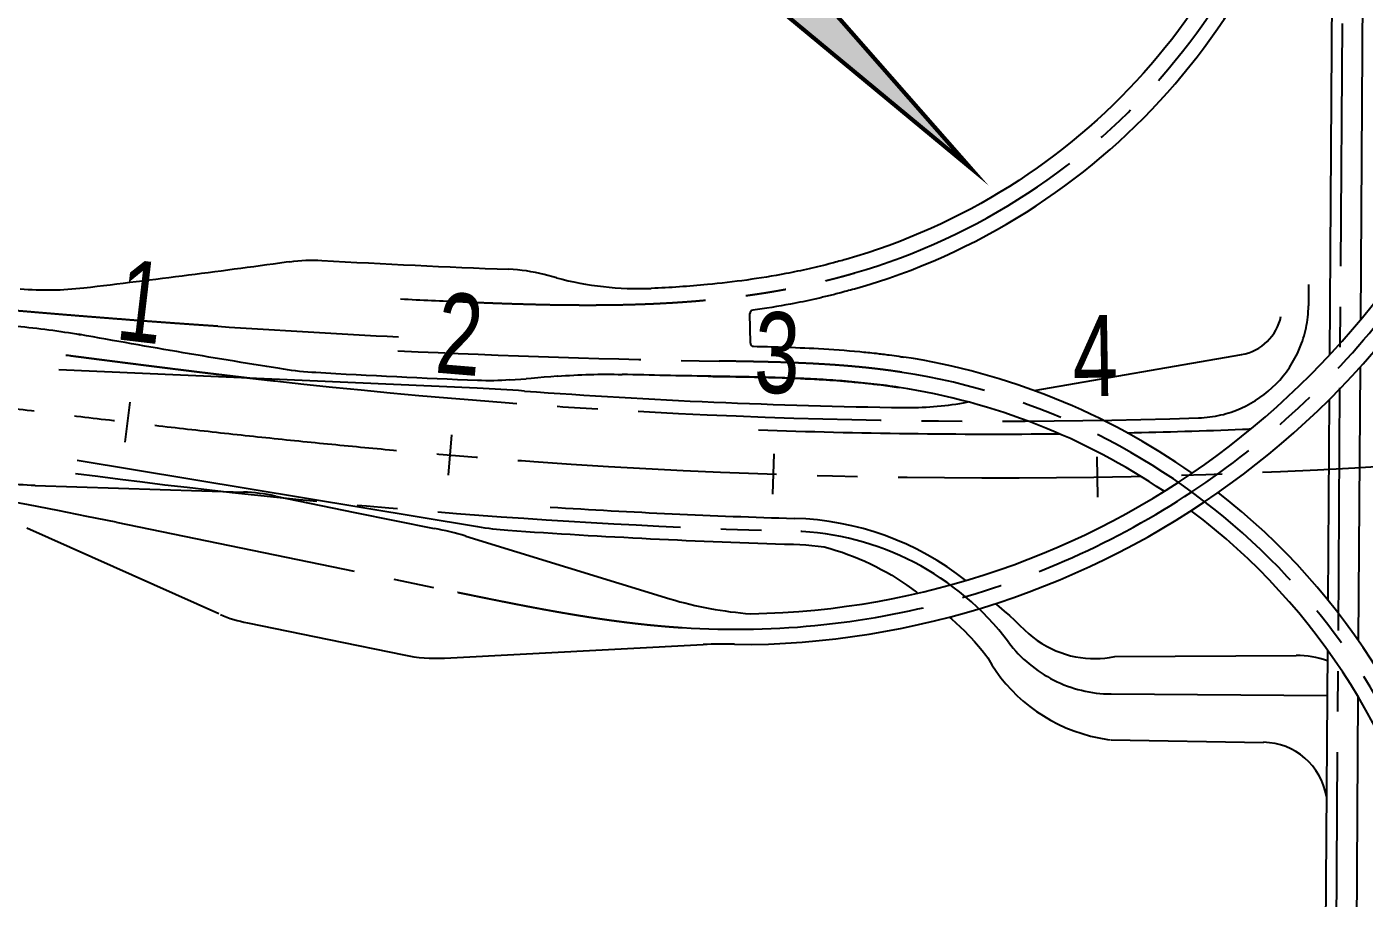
# Model space of a CAD drawing. Header units: millimetres. Extents: x 29316 to 52938, y 29851 to 35526.
# Drawn here: x 32862.5 to 33275.2, y 33197.4 to 33466.5 of the extents above; entities that cross this region are included whole.
import ezdxf
from ezdxf.enums import TextEntityAlignment as Align

# ---------------------------------------------------------------- set-up
doc = ezdxf.new("R2010")
doc.units = ezdxf.units.MM
doc.header["$MEASUREMENT"] = 0
doc.linetypes.add('CENTER2', pattern=[1.125, 0.75, -0.125, 0.125, -0.125])
doc.layers.get('0').update_dxf_attribs({"linetype": 'CONTINUOUS'})
for name, color, linetype in [('D-道路-车行道边线', 5, 'CONTINUOUS'), ('标注_桩号', 2, 'CONTINUOUS'), ('道路中线_A', 7, 'CONTINUOUS')]:
    doc.layers.add(name, color=color, linetype=linetype)
doc.styles.get("Standard").update_dxf_attribs({"font": 'rc9.shx', "width": 0.75, "height": 6, "bigfont": 'hztxt.shx'})

msp = doc.modelspace()

# ---------------------------------------------------------------- hatches: boundary and pattern name
at = {"true_color": 0xffffff}
h = msp.add_hatch(color=7, dxfattribs=at)
edge = h.paths.add_edge_path()
edge.add_line((33153.62, 33422.97), (33043.34, 33548.69))
edge.add_line((33043.34, 33548.69), (33092, 33562.81))
edge.add_arc((33089.86, 33570.19), 7.68, 286.1831, 376.1831)
edge.add_line((33097.23, 33572.33), (33084.42, 33616.46))
edge.add_arc((33077.05, 33614.32), 7.68, 16.1831, 106.1831)
edge.add_line((33074.91, 33621.69), (32928.82, 33579.3))
edge.add_arc((32930.96, 33571.92), 7.68, 106.1831, 196.1831)
edge.add_line((32923.58, 33569.78), (32936.39, 33525.65))
edge.add_arc((32943.76, 33527.79), 7.68, 196.1831, 286.1831)
edge.add_line((32945.9, 33520.42), (33012.67, 33539.79))
edge.add_line((33012.67, 33539.79), (33153.62, 33422.97))

# ---------------------------------------------------------------- linework, layer by layer
at = {"color": 1, "const_width": 1.28}
msp.add_lwpolyline([(33153.62, 33422.97), (33043.34, 33548.69), (33092, 33562.81, 0.414214), (33097.23, 33572.33), (33084.42, 33616.46, 0.414214), (33074.91, 33621.69), (32928.82, 33579.3, 0.414214), (32923.58, 33569.78), (32936.39, 33525.65, 0.414214), (32945.9, 33520.42), (33012.67, 33539.79)], format="xyb", close=True, dxfattribs=at)
at = {"color": 1, "linetype": 'CENTER2', "ltscale": 100, "flags": 128}
msp.add_lwpolyline([(32790.38, 33357.32), (32791.65, 33357.15), (32792.91, 33356.99), (32794.18, 33356.83), (32795.45, 33356.66), (32796.72, 33356.5), (32797.98, 33356.34), (32799.25, 33356.17), (32800.52, 33356.01), (32801.79, 33355.84), (32803.05, 33355.68), (32804.32, 33355.52), (32805.59, 33355.35), (32806.85, 33355.19), (32808.12, 33355.03), (32809.39, 33354.86), (32810.66, 33354.7), (32811.92, 33354.54), (32813.19, 33354.38), (32814.46, 33354.21), (32815.73, 33354.05), (32816.99, 33353.89), (32818.26, 33353.72), (32819.53, 33353.56), (32820.8, 33353.4), (32822.06, 33353.24), (32823.33, 33353.07), (32824.6, 33352.91), (32825.87, 33352.75), (32827.13, 33352.59), (32828.4, 33352.43), (32829.67, 33352.27), (32830.94, 33352.1), (32832.2, 33351.94), (32833.47, 33351.78), (32834.74, 33351.62), (32836.01, 33351.46), (32837.27, 33351.3), (32838.54, 33351.14), (32839.81, 33350.98), (32841.08, 33350.82), (32842.34, 33350.66), (32843.61, 33350.5), (32844.88, 33350.34), (32846.15, 33350.18), (32847.42, 33350.02), (32848.68, 33349.86), (32849.95, 33349.7), (32851.22, 33349.54), (32852.49, 33349.38), (32853.75, 33349.23), (32855.02, 33349.07), (32856.29, 33348.91), (32857.56, 33348.75), (32858.83, 33348.6), (32860.09, 33348.44), (32861.36, 33348.28), (32862.63, 33348.13), (32863.9, 33347.97), (32865.17, 33347.81), (32866.44, 33347.66), (32867.7, 33347.5), (32868.97, 33347.35), (32870.24, 33347.19), (32871.51, 33347.04), (32872.78, 33346.88), (32874.05, 33346.73), (32875.31, 33346.58), (32876.58, 33346.42), (32877.85, 33346.27), (32879.12, 33346.12), (32880.39, 33345.96), (32881.66, 33345.81), (32882.93, 33345.66), (32884.2, 33345.51), (32885.46, 33345.36), (32886.73, 33345.21), (32888, 33345.06), (32889.27, 33344.91), (32890.54, 33344.76), (32891.81, 33344.61), (32893.08, 33344.46), (32894.35, 33344.31), (32895.62, 33344.16), (32896.88, 33344.01), (32898.15, 33343.86), (32899.42, 33343.72), (32900.69, 33343.57), (32901.96, 33343.42), (32903.23, 33343.28), (32904.5, 33343.13), (32905.77, 33342.99), (32907.04, 33342.84), (32908.31, 33342.7), (32909.58, 33342.55), (32910.85, 33342.41), (32912.12, 33342.27), (32913.39, 33342.12), (32914.66, 33341.98), (32915.93, 33341.84), (32917.2, 33341.7), (32918.47, 33341.56), (32919.74, 33341.42), (32921.01, 33341.28), (32922.28, 33341.14), (32923.55, 33341), (32924.82, 33340.86), (32926.09, 33340.72), (32927.36, 33340.58), (32928.63, 33340.45), (32929.9, 33340.31), (32931.17, 33340.17), (32932.44, 33340.04), (32933.71, 33339.9), (32934.98, 33339.77), (32936.25, 33339.63), (32937.52, 33339.5), (32938.79, 33339.37), (32940.07, 33339.23), (32941.34, 33339.1), (32942.61, 33338.97), (32943.88, 33338.84), (32945.15, 33338.71), (32946.42, 33338.58), (32947.69, 33338.45), (32948.96, 33338.32), (32950.23, 33338.19), (32951.51, 33338.07), (32952.78, 33337.94), (32954.05, 33337.81), (32955.32, 33337.69), (32956.59, 33337.56), (32957.86, 33337.44), (32959.14, 33337.31), (32960.41, 33337.19), (32961.68, 33337.07), (32962.95, 33336.94), (32964.22, 33336.82), (32965.5, 33336.7), (32966.77, 33336.58), (32968.04, 33336.46), (32969.31, 33336.34), (32970.58, 33336.22), (32971.86, 33336.1), (32973.13, 33335.99), (32974.4, 33335.87), (32975.67, 33335.75), (32976.95, 33335.64), (32978.22, 33335.52), (32979.49, 33335.41), (32980.76, 33335.3), (32982.04, 33335.18), (32983.31, 33335.07), (32984.58, 33334.96), (32985.86, 33334.85), (32987.13, 33334.74), (32988.4, 33334.63), (32989.67, 33334.52), (32990.95, 33334.42), (32992.22, 33334.31), (32993.49, 33334.2), (32994.77, 33334.1), (32996.04, 33333.99), (32997.32, 33333.89), (32998.59, 33333.78), (32999.86, 33333.68), (33001.14, 33333.58), (33002.41, 33333.48), (33003.68, 33333.38), (33004.96, 33333.28), (33006.23, 33333.18), (33007.51, 33333.08), (33008.78, 33332.98), (33010.05, 33332.89), (33011.33, 33332.79), (33012.6, 33332.7), (33013.88, 33332.6), (33015.15, 33332.51), (33016.43, 33332.42), (33017.7, 33332.32), (33018.97, 33332.23), (33018.97, 33332.23)], dxfattribs=at)
at = {"color": 1, "linetype": 'CENTER2', "ltscale": 100}
msp.add_arc((33160.78, 35327.2), 2000, 265.93409, 276.50008, dxfattribs=at)
at = {"layer": 'D-道路-车行道边线', "extrusion": (0, 1e-07, -1)}
for p, q in [((33265.64, 33549.03), (33264.44, 33365.06)), ((33275.14, 33550.05, 0), (33274.01, 33375.98, 0)), ((33011.58, 33357.42, 0), (33016.61, 33357.79, 0)), ((33273.92, 33361.34, 0), (33273.37, 33277.03, 0)), ((33264.35, 33351.3, 0), (33263.95, 33289.54, 0)), ((32877.99, 33332.65, 0), (33001.54, 33312.14, 0)), ((32865.08, 33324.83, 0), (32929.33, 33322.73, 0)), ((32862.48, 33311.74, 0), (32921.71, 33285.32, 0)), ((33263.85, 33274.04, 0), (33263.12, 33162.36, 0)), ((33273.25, 33259.69, 0), (33272.62, 33162.3, 0))]:
    msp.add_line(p, q, dxfattribs=at)
at = {"layer": 'D-道路-车行道边线'}
for p, q in [((33025.92, 33388.95), (33022.12, 33389.96)), ((33085.78, 33368.8), (33085.64, 33377.93)), ((33173.34, 33354.14), (33237.39, 33365.26)), ((33001.5, 33354.85), (32872.38, 33360.53)), ((33151.52, 33350.36), (33153.02, 33350.62)), ((32939.23, 33321.56), (32963.72, 33316.54)), ((32963.72, 33316.54), (32988.21, 33311.52)), ((32997.93, 33309.2), (33060.95, 33289.82)), ((32930.58, 33282.4), (32955.67, 33277.26)), ((32955.67, 33277.26), (32978.89, 33272.5)), ((32991.34, 33271.51), (33071.24, 33275.7)), ((33080.92, 33275.84), (33086.07, 33275.72)), ((33198.27, 33272.04, 0), (33254.21, 33272.35, 0)), ((33197.15, 33246.28, 0), (33244.14, 33245.53, 0))]:
    msp.add_line(p, q, dxfattribs=at)
for points in [[(33254.12, 33549.81, -0.288848), (33115.28, 33394.63, -0.288848)], [(33085.9, 33285.22, 0.318789), (33318.89, 33457.34, 0.341948)], [(33086.07, 33275.72, 0.325283), (33329.75, 33460.2, 0.341948)], [(33222.06, 33328.63, 0.115844), (33133.11, 33364.49)], [(33213.46, 33323.03, 0.111038), (33131.67, 33355.1)], [(32939.23, 33321.56, 0.042457), (32929.34, 33322.81, 0.188217)], [(33307.09, 33197.4, 0.180966), (33230.12, 33322.65, 0.180966)], [(33297.77, 33195.57, 0.185004), (33221.8, 33317.06, 0.185004)], [(32997.93, 33309.2, 0.036926), (32988.21, 33311.52, 0.769434)]]:
    msp.add_lwpolyline(points, format="xyb", dxfattribs=at)
at = {"layer": 'D-道路-车行道边线', "extrusion": (0, 1e-07, -1), "elevation": 0}
for points in [[(-32943.63, 33393.92), (-32942.57, 33393.77), (-32940.56, 33393.49), (-32938.55, 33393.21), (-32936.54, 33392.94), (-32934.54, 33392.66), (-32932.53, 33392.39), (-32930.52, 33392.12), (-32928.51, 33391.85), (-32926.5, 33391.58), (-32924.49, 33391.31), (-32922.48, 33391.05), (-32920.47, 33390.78), (-32918.46, 33390.52), (-32916.44, 33390.26), (-32914.43, 33390), (-32912.42, 33389.74), (-32910.4, 33389.48), (-32908.39, 33389.22), (-32906.37, 33388.97), (-32904.36, 33388.72), (-32902.34, 33388.46), (-32900.33, 33388.21), (-32898.31, 33387.96), (-32896.29, 33387.71), (-32894.28, 33387.47), (-32892.26, 33387.22), (-32890.24, 33386.97), (-32888.22, 33386.73), (-32886.2, 33386.49), (-32884.18, 33386.25), (-32882.16, 33386.01), (-32880.14, 33385.77)], [(-32941.73, 33360.73), (-32940.57, 33360.92), (-32938.58, 33361.24), (-32936.58, 33361.56), (-32934.59, 33361.88), (-32932.6, 33362.2), (-32930.61, 33362.53), (-32928.62, 33362.85), (-32926.63, 33363.18), (-32924.64, 33363.51), (-32922.65, 33363.84), (-32920.66, 33364.17), (-32918.67, 33364.5), (-32916.69, 33364.83), (-32914.7, 33365.17), (-32912.71, 33365.5), (-32910.72, 33365.84), (-32908.74, 33366.18), (-32906.75, 33366.52), (-32904.77, 33366.86), (-32902.78, 33367.2), (-32900.8, 33367.55), (-32898.81, 33367.89), (-32896.83, 33368.24), (-32894.84, 33368.58), (-32892.86, 33368.93), (-32890.88, 33369.28), (-32888.89, 33369.63), (-32886.91, 33369.99), (-32884.93, 33370.34), (-32882.95, 33370.69), (-32880.96, 33371.05), (-32878.98, 33371.4), (-32878.44, 33371.5)], [(-33026.27, 33358.56), (-33026.19, 33358.56), (-33024.18, 33358.39), (-33022.17, 33358.23), (-33020.16, 33358.07), (-33018.15, 33357.91), (-33016.61, 33357.79)], [(-33099.08, 33306.69), (-33100.99, 33306.61), (-33102.89, 33306.49), (-33104.79, 33306.33), (-33106.68, 33306.12), (-33108.57, 33305.87), (-33108.57, 33305.87)], [(-33108.57, 33305.87), (-33110.42, 33305.35), (-33112.25, 33304.8), (-33114.06, 33304.21), (-33115.86, 33303.57), (-33117.63, 33302.9), (-33119.38, 33302.18), (-33121.11, 33301.43), (-33122.82, 33300.64), (-33124.5, 33299.81), (-33126.16, 33298.94), (-33127.79, 33298.04), (-33129.4, 33297.1), (-33130.98, 33296.12), (-33132.53, 33295.11), (-33134.06, 33294.07), (-33135.55, 33293), (-33137.02, 33291.89), (-33137.4, 33291.59)], [(-33161.28, 33288.35), (-33162.45, 33287.43), (-33164.1, 33286.07), (-33165.72, 33284.67), (-33167.31, 33283.23), (-33168.87, 33281.75), (-33170.4, 33280.22), (-33171.67, 33279.07), (-33172.98, 33278), (-33174.33, 33277), (-33175.72, 33276.09), (-33177.14, 33275.25), (-33178.59, 33274.49), (-33180.06, 33273.82), (-33181.56, 33273.23), (-33183.07, 33272.72), (-33184.59, 33272.29), (-33186.11, 33271.94), (-33187.64, 33271.68), (-33189.17, 33271.49), (-33190.69, 33271.39), (-33192.2, 33271.37), (-33193.7, 33271.42), (-33195.18, 33271.55), (-33196.63, 33271.75), (-33198.27, 33272.04)], [(-33147.17, 33284.21), (-33147.85, 33283.63), (-33149.21, 33282.43), (-33150.53, 33281.19), (-33151.83, 33279.93), (-33153.1, 33278.63), (-33153.72, 33277.97)], [(-33153.72, 33277.97), (-33154.95, 33276.63), (-33156.14, 33275.26), (-33157.3, 33273.87), (-33158.42, 33272.45), (-33159.06, 33271.61)], [(-33159.06, 33271.61), (-33160.29, 33269.51), (-33161.64, 33267.46), (-33163.1, 33265.48), (-33164.66, 33263.55), (-33166.34, 33261.7), (-33168.12, 33259.92), (-33170, 33258.22), (-33171.97, 33256.61), (-33174.04, 33255.09), (-33176.2, 33253.68), (-33178.44, 33252.36), (-33180.76, 33251.15), (-33183.15, 33250.05), (-33185.61, 33249.08), (-33188.14, 33248.22), (-33190.72, 33247.48), (-33193.35, 33246.88), (-33196.02, 33246.4), (-33196.88, 33246.28)]]:
    msp.add_lwpolyline(points, dxfattribs=at)
at = {"layer": 'D-道路-车行道边线', "extrusion": (0, 1e-07, -1)}
msp.add_lwpolyline([(-33131.68, 33355.1), (-33130.7, 33355.25), (-33129.74, 33355.39), (-33128.77, 33355.53), (-33127.8, 33355.66), (-33126.83, 33355.79), (-33125.86, 33355.91), (-33124.88, 33356.03), (-33123.91, 33356.15), (-33122.94, 33356.26), (-33121.96, 33356.37), (-33120.99, 33356.47), (-33120.01, 33356.57), (-33119.03, 33356.67), (-33118.05, 33356.76), (-33117.08, 33356.85), (-33116.1, 33356.94), (-33115.12, 33357.02), (-33114.14, 33357.1), (-33113.15, 33357.18), (-33112.17, 33357.25), (-33111.19, 33357.32), (-33110.21, 33357.38), (-33109.22, 33357.45), (-33108.24, 33357.51), (-33107.25, 33357.57), (-33106.27, 33357.62), (-33105.28, 33357.68), (-33104.29, 33357.73), (-33103.3, 33357.78), (-33102.32, 33357.82), (-33101.33, 33357.87), (-33100.34, 33357.91), (-33099.35, 33357.95), (-33098.36, 33357.99), (-33097.37, 33358.02), (-33096.38, 33358.06), (-33095.39, 33358.09), (-33094.4, 33358.12), (-33093.4, 33358.15), (-33092.41, 33358.18), (-33091.42, 33358.2), (-33090.42, 33358.23), (-33089.43, 33358.25), (-33088.43, 33358.27), (-33087.44, 33358.3), (-33086.44, 33358.32), (-33085.45, 33358.34), (-33084.45, 33358.36), (-33083.45, 33358.37), (-33082.46, 33358.39), (-33081.46, 33358.41), (-33080.46, 33358.43), (-33079.46, 33358.44), (-33078.46, 33358.46), (-33077.47, 33358.48), (-33076.53, 33358.49), (-33075.53, 33358.51), (-33074.53, 33358.52), (-33073.53, 33358.54), (-33072.71, 33358.55)], dxfattribs=at)
at = {"layer": 'D-道路-车行道边线'}
for centre, radius, start, end in [((33061.6, 33582.36), 204.75, 285.9565, 350.6788), ((33123.15, 36362.88), 2973.4, 266.73014, 267.84218), ((33009.31, 33341.62), 50, 75.1587, 87.8422), ((33051.53, 33485.61), 100, 255.1587, 272.0831), ((33086.64, 33377.94), 1, 98.0248, 180.8457), ((33234.82, 33380.04), 15, 279.8462, 348.3161), ((33086.78, 33368.81), 1, 180.8457, 268.831), ((32979.53, 32855.34), 500, 85.8062, 87.4818), ((33160.78, 35327.2), 1978.5, 265.80622, 269.19586), ((33134.42, 33448.88), 100, 269.1959, 279.8462), ((33160.78, 35327.2), 1986.5, 267.90763, 270.5867), ((33160.78, 35327.2), 1986.5, 271.18954, 272.21716), ((33236.47, 33372.16), 30, 272.2172, 277.5832), ((33160.87, 35457.3), 2143.5, 266.33952, 268.35429), ((33096.73, 33224.73, 0), 90, 51.8608, 88.3543), ((33160.87, 35457.3), 2151.5, 266.00434, 268.35429), ((33094.87, 33403.9), 119.01, 253.4431, 265.6763), ((32939.78, 33327.31), 45.84, 247.4772, 258.4151), ((33077.98, 33147.12), 128.76, 88.6926, 92.9982), ((32989.09, 33322.26), 50.79, 258.4151, 272.5446), ((33254.38, 33244.65, 0), 27.69, 70.0548, 90.3487), ((33243.82, 33225.54, 0), 20, 9.3847, 89.0911)]:
    msp.add_arc(centre, radius, start, end, dxfattribs=at)
at = {"layer": 'D-道路-车行道边线', "extrusion": (0, 1e-07, -1)}
for centre, radius, start, end in [((-32950.66, 33343.83, 0), 50.57, 82.0088, 93.3018), ((-32868.74, 33483.1, 0), 98, 263.3519, 274.842), ((-32841.98, 33167.43, 0), 207.3, 94.8378, 100.2963), ((-32957.32, 33459.78, 0), 100.27, 273.2336, 278.9437), ((-33121.83, 36335.91, 0), 2981.1, 272.31107, 273.27239), ((-33005.07, 33442.79, 0), 85.62, 265.6375, 272.3221), ((-33041.29, 33177.39, 0), 181.79, 85.2616, 91.5621), ((-33123.15, 36362.88, 0), 3004.75, 270.96187, 271.46677), ((-32869.45, 33458.88, 0), 134.12, 271.8684, 280.3964)]:
    msp.add_arc(centre, radius, start, end, dxfattribs=at)
at = {"layer": 'D-道路-车行道边线', "extrusion": (0, -1e-07, 1)}
msp.add_arc((33017.92, 33410.79, 0), 100, 260.5729, 266.0043, dxfattribs=at)
at = {"layer": 'D-道路-车行道边线'}
for points, knots in [([(33115.32, 33394.65), (33113.85, 33394.24), (33112.38, 33393.84), (33109.76, 33393.14), (33108.59, 33392.84), (33106.24, 33392.26), (33105.06, 33391.99), (33101.52, 33391.19), (33099.14, 33390.7), (33092.75, 33389.49), (33088.73, 33388.83), (33080.65, 33387.71), (33076.59, 33387.24), (33066.76, 33386.3), (33060.97, 33385.92), (33055.17, 33385.67)], [0, 0, 0, 0, 4.594793, 4.594793, 8.316033, 8.316033, 12.037273, 12.037273, 19.479752, 19.479752, 31.927647, 31.927647, 44.375542, 44.375542, 62.021915, 62.021915, 62.021915, 62.021915]), ([(33117.85, 33385.49), (33116.29, 33385.06), (33114.73, 33384.63), (33111.91, 33383.88), (33110.67, 33383.57), (33108.19, 33382.96), (33106.94, 33382.67), (33103.2, 33381.83), (33100.71, 33381.32), (33094.31, 33380.12), (33090.41, 33379.48), (33086.5, 33378.93)], [0, 0, 0, 0, 4.828604, 4.828604, 8.569669, 8.569669, 12.310734, 12.310734, 19.792863, 19.792863, 31.427325, 31.427325, 31.427325, 31.427325]), ([(33086.76, 33367.81), (33089.65, 33367.75), (33092.54, 33367.68), (33099.22, 33367.47), (33103.01, 33367.32), (33111.05, 33366.87), (33115.3, 33366.57), (33121.22, 33366), (33122.89, 33365.83), (33125.91, 33365.48), (33127.28, 33365.32), (33129.63, 33365), (33130.63, 33364.86), (33132.11, 33364.64), (33132.6, 33364.57), (33133.09, 33364.5)], [13.876981, 13.876981, 13.876981, 13.876981, 22.511507, 22.511507, 33.767261, 33.767261, 46.364108, 46.364108, 51.303796, 51.303796, 55.327297, 55.327297, 58.272476, 58.272476, 59.756234, 59.756234, 59.756234, 59.756234]), ([(33072.71, 33358.55), (33076.54, 33358.49), (33080.37, 33358.43), (33088, 33358.29), (33091.81, 33358.2), (33099.4, 33357.96), (33103.19, 33357.8), (33109.9, 33357.42), (33112.83, 33357.21), (33117.56, 33356.81), (33119.36, 33356.64), (33122.58, 33356.31), (33124, 33356.15), (33126.35, 33355.85), (33127.29, 33355.73), (33129.09, 33355.48), (33129.95, 33355.36), (33131.11, 33355.19), (33131.4, 33355.14), (33131.69, 33355.1)], [0, 0, 0, 0, 11.488858, 11.488858, 22.977716, 22.977716, 34.466573, 34.466573, 43.402353, 43.402353, 48.930086, 48.930086, 53.294074, 53.294074, 56.212284, 56.212284, 58.872562, 58.872562, 59.756234, 59.756234, 59.756234, 59.756234])]:
    msp.add_open_spline(points, degree=3, knots=knots, dxfattribs=at)
at = {"layer": '标注_桩号'}
for p, q in [((32894.24, 33350.61), (32892.79, 33338.2)), ((32993.51, 33340.47), (32992.47, 33328.02)), ((33093.02, 33334.6), (33092.6, 33322.11)), ((33192.69, 33333.7), (33192.89, 33321.21))]:
    msp.add_line(p, q, dxfattribs=at)
at = {"layer": '道路中线_A', "color": 6, "linetype": 'CENTER2', "ltscale": 100, "extrusion": (0, 1e-07, -1)}
for p, q in [((33269.09, 33580.01), (33266.37, 33162.55)), ((32890.07, 33313.47), (32995.4, 33291.88))]:
    msp.add_line(p, q, dxfattribs=at)
at = {"layer": '道路中线_A', "color": 6, "linetype": 'CENTER2', "ltscale": 100}
for p, q in [((33258.06, 33386.87), (33257.99, 33380.32)), ((33197.12, 33260.46, 0), (33263.76, 33259.95))]:
    msp.add_line(p, q, dxfattribs=at)
at = {"layer": '道路中线_A', "color": 6, "linetype": 'CENTER2', "ltscale": 100, "flags": 128}
for points in [[(32921.45, 33373.98, 0.000137), (32919.81, 33374.09, 0.000136), (32918.17, 33374.2, 0.000135), (32916.52, 33374.31, 0.000135), (32914.88, 33374.43, 0.000134), (32913.23, 33374.54, 0.000133), (32911.59, 33374.66, 0.000132), (32909.95, 33374.78, 0.000132), (32908.3, 33374.89, 0.000131), (32906.66, 33375.01, 0.00013), (32905.02, 33375.13, 0.000129), (32903.37, 33375.25, 0.000129), (32901.73, 33375.37, 0.000128), (32900.09, 33375.49, 0.000127), (32898.44, 33375.62, 0.000126), (32896.8, 33375.74, 0.000125), (32895.16, 33375.86, 0.000125), (32893.51, 33375.99, 0.000124), (32891.87, 33376.12, 0.000123), (32890.23, 33376.24, 0.000122), (32888.59, 33376.37, 0.000122), (32886.94, 33376.5, 0.000121), (32885.3, 33376.63, 0.00012), (32883.66, 33376.76, 0.000119), (32882.02, 33376.89, 0.000119), (32880.37, 33377.02, 0.000118), (32878.73, 33377.15, 0.000117), (32877.09, 33377.29, 0.000116), (32875.45, 33377.42, 0.000116), (32873.8, 33377.55, 0.000115), (32872.16, 33377.69, 0.000114), (32870.52, 33377.83, 0.000113), (32868.88, 33377.96, 0.000113), (32867.23, 33378.1, 0.000112), (32865.59, 33378.24, 0.000111), (32863.95, 33378.38, 0.00011), (32862.31, 33378.52, 0.000109), (32860.67, 33378.66, 0.000109), (32859.03, 33378.8, 0.000108), (32857.38, 33378.94, 0.000107), (32855.74, 33379.08, 0.000106), (32854.1, 33379.23, 0.000106), (32852.46, 33379.37, 0.000105), (32850.82, 33379.52, 0.000104), (32849.18, 33379.66, 0.000103), (32847.54, 33379.81, 0.000103), (32845.89, 33379.95, 0.000102), (32844.25, 33380.1, 0.000101), (32842.61, 33380.25, 0.0001), (32840.97, 33380.4, 0.0001), (32839.33, 33380.55, 0.000099), (32837.69, 33380.7, 0.000098), (32836.05, 33380.85, 0.000097), (32834.41, 33381, 0.000097), (32832.77, 33381.15, 0.000096), (32831.13, 33381.3, 0.000095), (32829.49, 33381.46, 0.000094), (32827.84, 33381.61, 0.000093), (32826.2, 33381.77, 0.000093), (32824.56, 33381.92, 0.000092), (32822.92, 33382.08, 0.000091), (32821.28, 33382.23, 0.00009), (32819.64, 33382.39, 0.00009), (32818, 33382.55, 0.000089), (32816.36, 33382.71, 0.000088), (32814.72, 33382.86, 0.000087), (32813.08, 33383.02, 0.000087), (32811.44, 33383.18, 0.000086), (32809.8, 33383.34, 0.000085), (32808.16, 33383.5, 0.000084), (32806.52, 33383.67, 0.000084), (32804.88, 33383.83, 0.000083), (32803.24, 33383.99, 0.000082), (32801.6, 33384.15, 0.000081), (32799.96, 33384.32, 0.00008), (32798.32, 33384.48, 0.00008), (32796.68, 33384.65, 0.000079), (32795.05, 33384.81, 0.000078), (32793.41, 33384.98, 0.000077), (32791.77, 33385.14, 0.000077), (32790.13, 33385.31, 0.000076), (32788.49, 33385.48, 0.000075), (32786.85, 33385.65, 0.000074), (32785.21, 33385.81, 0.000074), (32783.57, 33385.98, 0.000073), (32781.93, 33386.15, 0.000072), (32780.29, 33386.32, 0.000071), (32778.65, 33386.49, 0.000071), (32777.01, 33386.66, 0.00007), (32775.38, 33386.83, 0.000069), (32773.74, 33387, 0.000068), (32772.1, 33387.18, 0.000068), (32770.46, 33387.35, 0.000067), (32768.82, 33387.52, 0.000066), (32767.18, 33387.7, 0.000065), (32765.54, 33387.87, 0.000064), (32763.9, 33388.04, 0.000064), (32762.27, 33388.22, 0.000063), (32760.63, 33388.39, 0.000062), (32758.99, 33388.57, 0.000061), (32757.35, 33388.74, 0.000061), (32755.71, 33388.92, 0.00006), (32754.07, 33389.1, 0.000059), (32752.44, 33389.27, 0.000058), (32750.8, 33389.45, 0.000058), (32749.16, 33389.63, 0.000057), (32747.52, 33389.81, 0.000056), (32745.88, 33389.99, 0.000055), (32744.25, 33390.16, 0.000055), (32742.61, 33390.34, 0.000054), (32740.97, 33390.52, 0.000053), (32739.33, 33390.7, 0.000052), (32737.69, 33390.88, 0.000051), (32736.06, 33391.06, 0.000051), (32734.42, 33391.25, 0.00005), (32732.78, 33391.43, 0.000049), (32731.14, 33391.61, 0.000048), (32729.51, 33391.79, 0.000048), (32727.87, 33391.97, 0.000047), (32726.23, 33392.16, 0.000046), (32724.59, 33392.34, 0.000045), (32722.96, 33392.52, 0.000045), (32721.32, 33392.7, 0.000044), (32719.68, 33392.89, 0.000043), (32718.04, 33393.07, 0.000042), (32716.41, 33393.26, 0.000042), (32714.77, 33393.44, 0.000041), (32713.13, 33393.63, 0.00004), (32711.49, 33393.81, 0.000039), (32709.86, 33394, 0.000039), (32708.22, 33394.18, 0.000038), (32706.58, 33394.37, 0.000037), (32704.94, 33394.55, 0.000036), (32703.31, 33394.74, 0.000035), (32701.67, 33394.93, 0.000035), (32700.03, 33395.11, 0.000034), (32698.4, 33395.3, 0.000033), (32696.76, 33395.49, 0.000032), (32695.12, 33395.68, 0.000032), (32693.48, 33395.86, 0.000031), (32691.85, 33396.05, 0.00003), (32690.21, 33396.24, 0.000029), (32688.57, 33396.43, 0.000029), (32686.94, 33396.62, 0.000028), (32685.3, 33396.81, 0.000027), (32683.66, 33396.99, 0.000026), (32682.03, 33397.18, 0.000026), (32680.39, 33397.37, 0.000025), (32678.75, 33397.56, 0.000024), (32677.12, 33397.75, 0.000023), (32675.48, 33397.94, 0.000023), (32673.84, 33398.13, 0.000022), (32672.2, 33398.32, 0.000021), (32670.57, 33398.51, 0.00002), (32668.93, 33398.7, 0.000019), (32667.29, 33398.89, 0.000019), (32665.66, 33399.08, 0.000018), (32664.02, 33399.27, 0.000017), (32662.38, 33399.46, 0.000016), (32660.75, 33399.65, 0.000016), (32659.11, 33399.85, 0.000015), (32657.47, 33400.04, 0.000014), (32655.84, 33400.23, 0.000013), (32654.2, 33400.42, 0.000013), (32652.56, 33400.61, 0.000012), (32650.93, 33400.8, 0.000011), (32649.29, 33400.99, 0.00001), (32647.65, 33401.19, 0.00001), (32646.02, 33401.38, 0.000009), (32644.38, 33401.57, 0.000008), (32642.74, 33401.76, 0.000007), (32641.11, 33401.95, 0.000006), (32639.47, 33402.14, 0.000006), (32637.84, 33402.34, 0.000005), (32636.2, 33402.53, 0.000004), (32634.56, 33402.72, 0.000003), (32632.93, 33402.91, 0.000003), (32631.29, 33403.1, 0.000002), (32629.65, 33403.3, 0.000001), (32628.02, 33403.49, 0), (32626.38, 33403.68)], [(32997.02, 33381.55, -0.000061), (32997.7, 33381.52, -0.000066), (32998.37, 33381.49, -0.00007), (32999.05, 33381.46, -0.000074), (32999.73, 33381.43, -0.000079), (33000.4, 33381.41, -0.000083), (33001.08, 33381.38, -0.000088), (33001.75, 33381.35, -0.000092), (33002.43, 33381.33, -0.000096), (33003.11, 33381.3, -0.000101), (33003.78, 33381.27, -0.000105), (33004.46, 33381.25, -0.000109), (33005.13, 33381.22, -0.000114), (33005.81, 33381.19, -0.000118), (33006.49, 33381.17, -0.000123), (33007.16, 33381.14, -0.000127), (33007.84, 33381.12, -0.000131), (33008.51, 33381.1, -0.000136), (33009.19, 33381.07, -0.00014), (33009.87, 33381.05, -0.000144), (33010.54, 33381.03, -0.000149), (33011.22, 33381, -0.000153), (33011.9, 33380.98, -0.000157), (33012.57, 33380.96, -0.000162), (33013.25, 33380.94, -0.000166), (33013.92, 33380.92, -0.000171), (33014.6, 33380.9, -0.000175), (33015.28, 33380.88, -0.000179), (33015.95, 33380.86, -0.000184), (33016.63, 33380.84, -0.000188), (33017.31, 33380.82, -0.000192), (33017.98, 33380.8, -0.000197), (33018.66, 33380.78, -0.000201), (33019.33, 33380.77, -0.000206), (33020.01, 33380.75, -0.00021), (33020.69, 33380.73, -0.000214), (33021.36, 33380.72, -0.000219), (33022.04, 33380.7, -0.000223), (33022.72, 33380.69, -0.000227), (33023.39, 33380.67, -0.000232), (33024.07, 33380.66, -0.000236), (33024.75, 33380.65, -0.000241), (33025.42, 33380.64, -0.000245), (33026.1, 33380.63, -0.000249), (33026.77, 33380.62, -0.000254), (33027.45, 33380.61, -0.000258), (33028.13, 33380.6, -0.000262), (33028.8, 33380.59, -0.000267), (33029.48, 33380.58, -0.000271), (33030.16, 33380.58, -0.000275), (33030.83, 33380.57, -0.00028), (33031.51, 33380.56, -0.000284), (33032.19, 33380.56, -0.000289), (33032.86, 33380.56, -0.000293), (33033.54, 33380.55, -0.000297), (33034.22, 33380.55, -0.000302), (33034.89, 33380.55, -0.000306), (33035.57, 33380.55, -0.00031), (33036.25, 33380.55, -0.000315), (33036.92, 33380.55, -0.000319), (33037.6, 33380.55, -0.000324), (33038.28, 33380.56, -0.000328), (33038.95, 33380.56, -0.000332), (33039.63, 33380.56, -0.000337), (33040.3, 33380.57, -0.000341), (33040.98, 33380.58, -0.000345), (33041.66, 33380.58, -0.00035), (33042.33, 33380.59, -0.000354), (33043.01, 33380.6, -0.000358), (33043.69, 33380.61, -0.000363), (33044.36, 33380.62, -0.000367), (33045.04, 33380.63, -0.000372), (33045.72, 33380.65, -0.000376), (33046.39, 33380.66, -0.00038), (33047.07, 33380.68, -0.000385), (33047.75, 33380.69, -0.000389), (33048.42, 33380.71, -0.000393), (33049.1, 33380.73, -0.000398), (33049.77, 33380.75, -0.000402), (33050.45, 33380.77, -0.000407), (33051.13, 33380.79, -0.000411), (33051.8, 33380.81, -0.000415), (33052.48, 33380.84, -0.00042), (33053.16, 33380.86, -0.000424), (33053.83, 33380.89, -0.000428), (33054.51, 33380.92, -0.000433), (33055.18, 33380.94, -0.000437), (33055.86, 33380.97, -0.000441), (33056.53, 33381, -0.000446), (33057.21, 33381.04, -0.00045), (33057.89, 33381.07, -0.000455), (33058.56, 33381.1, -0.000459), (33059.24, 33381.14, -0.000463), (33059.91, 33381.18, -0.000468), (33060.59, 33381.21, -0.000472), (33061.26, 33381.25, -0.000476), (33061.94, 33381.29, -0.000481), (33062.61, 33381.34, -0.000485), (33063.29, 33381.38, -0.00049), (33063.96, 33381.42, -0.000494), (33064.64, 33381.47, -0.000498), (33065.31, 33381.52, -0.000503), (33065.99, 33381.57, -0.000507), (33066.66, 33381.62, -0.000511), (33067.34, 33381.67, -0.000516), (33068.01, 33381.72, -0.00052), (33068.69, 33381.77, -0.000525), (33069.36, 33381.83, -0.000529), (33070.04, 33381.89, -0.000533), (33070.71, 33381.95, -0.000538), (33071.38, 33382.01, -0.000542), (33072.06, 33382.07, -0.000546), (33072.73, 33382.13, -0.000551), (33073.4, 33382.19, -0.000555), (33074.08, 33382.26, -0.000559), (33074.75, 33382.33, -0.000564), (33075.42, 33382.4, -0.000568), (33076.1, 33382.47, -0.000573), (33076.77, 33382.54, -0.000577), (33077.44, 33382.61, -0.000581), (33078.11, 33382.69, -0.000586), (33078.79, 33382.76, -0.00059), (33079.46, 33382.84, -0.000594), (33080.13, 33382.92, -0.000599), (33080.8, 33383, -0.000603), (33081.47, 33383.08, -0.000608), (33082.14, 33383.17, -0.000612), (33082.82, 33383.26, -0.000616), (33083.49, 33383.34, -0.000621), (33084.16, 33383.43, -0.000625), (33084.83, 33383.52, -0.000629), (33085.5, 33383.62, -0.000634), (33086.17, 33383.71, -0.000638), (33086.84, 33383.81, -0.000642), (33087.51, 33383.9, -0.000647), (33088.18, 33384, -0.000651), (33088.84, 33384.11, -0.000656), (33089.51, 33384.21, -0.00066), (33090.18, 33384.31, -0.000664), (33090.85, 33384.42, -0.000669), (33091.52, 33384.53, -0.000673), (33092.19, 33384.64, -0.000677), (33092.85, 33384.75, -0.000682), (33093.52, 33384.87, -0.000686), (33094.19, 33384.98, -0.000691), (33094.85, 33385.1, -0.000695), (33095.52, 33385.22, -0.000699), (33096.18, 33385.34, -0.000704), (33096.85, 33385.46, -0.000708), (33097.51, 33385.59, -0.000712), (33098.18, 33385.71, -0.000717), (33098.84, 33385.84, -0.000721), (33099.51, 33385.97, -0.000726), (33100.17, 33386.11, -0.00073), (33100.83, 33386.24, -0.000734), (33101.5, 33386.38, -0.000739), (33102.16, 33386.52, -0.000743), (33102.82, 33386.66, -0.000747), (33103.48, 33386.8, -0.000752), (33104.14, 33386.94, -0.000756), (33104.8, 33387.09, -0.00076), (33105.46, 33387.24, -0.000765), (33106.12, 33387.39, -0.000769), (33106.78, 33387.54, -0.000774), (33107.44, 33387.69, -0.000778), (33108.1, 33387.85, -0.000782), (33108.76, 33388.01, -0.000787), (33109.41, 33388.17, -0.000791), (33110.07, 33388.33, -0.000795), (33110.73, 33388.5, -0.0008), (33111.38, 33388.66, -0.000804), (33112.04, 33388.83, -0.000809), (33112.69, 33389, -0.000813), (33113.35, 33389.18, -0.000817), (33114, 33389.35, -0.000822), (33114.65, 33389.53, -0.000826), (33115.3, 33389.71, -0.00083), (33115.96, 33389.89, -0.000835), (33116.61, 33390.07, -0.000839), (33117.26, 33390.26, -0.000843), (33117.91, 33390.45)], [(32874.56, 33365.11), (32874.92, 33365.06), (32875.28, 33365.02), (32875.63, 33364.97), (32875.99, 33364.93, -0.000001), (32876.35, 33364.88, -0.000001), (32876.71, 33364.83, -0.000002), (32877.07, 33364.79, -0.000002), (32877.43, 33364.74, -0.000002), (32877.78, 33364.69, -0.000002), (32878.14, 33364.65, -0.000003), (32878.5, 33364.6, -0.000003), (32878.86, 33364.56, -0.000003), (32879.22, 33364.51, -0.000003), (32879.57, 33364.46, -0.000004), (32879.93, 33364.42, -0.000004), (32880.29, 33364.37, -0.000004), (32880.65, 33364.32, -0.000004), (32881.01, 33364.28, -0.000005), (32881.36, 33364.23, -0.000005), (32881.72, 33364.19, -0.000005), (32882.08, 33364.14, -0.000005), (32882.44, 33364.09, -0.000006), (32882.8, 33364.05, -0.000006), (32883.16, 33364, -0.000006), (32883.51, 33363.96, -0.000006), (32883.87, 33363.91, -0.000007), (32884.23, 33363.86, -0.000007), (32884.59, 33363.82, -0.000007), (32884.95, 33363.77, -0.000007), (32885.3, 33363.72, -0.000008), (32885.66, 33363.68, -0.000008), (32886.02, 33363.63, -0.000008), (32886.38, 33363.59, -0.000008), (32886.74, 33363.54, -0.000009), (32887.09, 33363.49, -0.000009), (32887.45, 33363.45, -0.000009), (32887.81, 33363.4, -0.000009), (32888.17, 33363.36, -0.00001), (32888.53, 33363.31, -0.00001), (32888.89, 33363.26, -0.00001), (32889.24, 33363.22, -0.00001), (32889.6, 33363.17, -0.000011), (32889.96, 33363.13, -0.000011), (32890.32, 33363.08, -0.000011), (32890.68, 33363.03, -0.000012), (32891.03, 33362.99, -0.000012), (32891.39, 33362.94, -0.000012), (32891.75, 33362.9, -0.000012), (32892.11, 33362.85, -0.000013), (32892.47, 33362.81, -0.000013), (32892.83, 33362.76, -0.000013), (32893.18, 33362.71, -0.000013), (32893.54, 33362.67, -0.000014), (32893.9, 33362.62, -0.000014), (32894.26, 33362.58, -0.000014), (32894.62, 33362.53, -0.000014), (32894.98, 33362.48, -0.000015), (32895.33, 33362.44, -0.000015), (32895.69, 33362.39, -0.000015), (32896.05, 33362.35, -0.000015), (32896.41, 33362.3, -0.000016), (32896.77, 33362.26, -0.000016), (32897.12, 33362.21, -0.000016), (32897.48, 33362.17, -0.000016), (32897.84, 33362.12, -0.000017), (32898.2, 33362.07, -0.000017), (32898.56, 33362.03, -0.000017), (32898.92, 33361.98, -0.000017), (32899.27, 33361.94, -0.000018), (32899.63, 33361.89, -0.000018), (32899.99, 33361.85, -0.000018), (32900.35, 33361.8, -0.000018), (32900.71, 33361.76, -0.000019), (32901.07, 33361.71, -0.000019), (32901.42, 33361.67, -0.000019), (32901.78, 33361.62, -0.000019), (32902.14, 33361.58, -0.00002), (32902.5, 33361.53, -0.00002), (32902.86, 33361.49, -0.00002), (32903.21, 33361.44, -0.00002), (32903.57, 33361.4, -0.000021), (32903.93, 33361.35, -0.000021), (32904.29, 33361.31, -0.000021), (32904.65, 33361.26, -0.000021), (32905.01, 33361.22, -0.000022), (32905.36, 33361.17, -0.000022), (32905.72, 33361.13, -0.000022), (32906.08, 33361.08, -0.000022), (32906.44, 33361.04, -0.000023), (32906.8, 33360.99, -0.000023), (32907.16, 33360.95, -0.000023), (32907.51, 33360.9, -0.000023), (32907.87, 33360.86, -0.000024), (32908.23, 33360.81, -0.000024), (32908.59, 33360.77, -0.000024), (32908.95, 33360.72, -0.000024), (32909.31, 33360.68, -0.000025), (32909.66, 33360.63, -0.000025), (32910.02, 33360.59, -0.000025), (32910.38, 33360.54, -0.000025), (32910.74, 33360.5, -0.000026), (32911.1, 33360.46, -0.000026), (32911.46, 33360.41, -0.000026), (32911.81, 33360.37, -0.000026), (32912.17, 33360.32, -0.000027), (32912.53, 33360.28, -0.000027), (32912.89, 33360.23, -0.000027), (32913.25, 33360.19, -0.000027), (32913.61, 33360.15, -0.000028), (32913.97, 33360.1, -0.000028), (32914.32, 33360.06, -0.000028), (32914.68, 33360.01, -0.000028), (32915.04, 33359.97, -0.000029), (32915.4, 33359.93, -0.000029), (32915.76, 33359.88, -0.000029), (32916.12, 33359.84, -0.000029), (32916.47, 33359.79, -0.00003), (32916.83, 33359.75, -0.00003), (32917.19, 33359.71, -0.00003), (32917.55, 33359.66, -0.00003), (32917.91, 33359.62, -0.000031), (32918.27, 33359.58, -0.000031), (32918.62, 33359.53, -0.000031), (32918.98, 33359.49, -0.000031), (32919.34, 33359.45, -0.000032), (32919.7, 33359.4, -0.000032), (32920.06, 33359.36, -0.000032), (32920.42, 33359.32, -0.000033), (32920.78, 33359.27, -0.000033), (32921.13, 33359.23, -0.000033), (32921.49, 33359.19, -0.000033), (32921.85, 33359.14, -0.000034), (32922.21, 33359.1, -0.000034), (32922.57, 33359.06, -0.000034), (32922.93, 33359.01, -0.000034), (32923.29, 33358.97, -0.000035), (32923.64, 33358.93, -0.000035), (32924, 33358.89, -0.000035), (32924.36, 33358.84, -0.000035), (32924.72, 33358.8, -0.000036), (32925.08, 33358.76, -0.000036), (32925.44, 33358.71, -0.000036), (32925.8, 33358.67, -0.000036), (32926.15, 33358.63, -0.000037), (32926.51, 33358.59, -0.000037), (32926.87, 33358.54, -0.000037), (32927.23, 33358.5, -0.000037), (32927.59, 33358.46, -0.000038), (32927.95, 33358.42, -0.000038), (32928.31, 33358.38, -0.000038), (32928.66, 33358.33, -0.000038), (32929.02, 33358.29, -0.000039), (32929.38, 33358.25, -0.000039), (32929.74, 33358.21, -0.000039), (32930.1, 33358.17, -0.000039), (32930.46, 33358.12, -0.00004), (32930.82, 33358.08, -0.00004), (32931.18, 33358.04, -0.00004), (32931.53, 33358, -0.00004), (32931.89, 33357.96, -0.000041), (32932.25, 33357.91, -0.000041), (32932.61, 33357.87, -0.000041), (32932.97, 33357.83, -0.000041), (32933.33, 33357.79, -0.000042), (32933.69, 33357.75, -0.000042), (32934.04, 33357.71, -0.000042), (32934.4, 33357.67, -0.000042), (32934.76, 33357.63, -0.000043), (32935.12, 33357.58, -0.000043), (32935.48, 33357.54, -0.000043), (32935.84, 33357.5, -0.000043), (32936.2, 33357.46, -0.000044), (32936.56, 33357.42, -0.000044), (32936.92, 33357.38, -0.000044), (32937.27, 33357.34, -0.000044), (32937.63, 33357.3, -0.000045), (32937.99, 33357.26, -0.000045), (32938.35, 33357.22, -0.000045), (32938.71, 33357.18, -0.000045), (32939.07, 33357.14)], [(33132.61, 33359.76, -0.000382), (33132.3, 33359.81, -0.00038), (33131.99, 33359.86, -0.000378), (33131.68, 33359.91, -0.000376), (33131.37, 33359.95, -0.000374), (33131.06, 33360, -0.000372), (33130.75, 33360.04, -0.000369), (33130.43, 33360.09, -0.000367), (33130.12, 33360.13, -0.000365), (33129.81, 33360.18, -0.000363), (33129.5, 33360.22, -0.000361), (33129.19, 33360.27, -0.000359), (33128.88, 33360.31, -0.000357), (33128.57, 33360.35, -0.000355), (33128.26, 33360.39, -0.000352), (33127.94, 33360.43, -0.00035), (33127.63, 33360.47, -0.000348), (33127.32, 33360.52, -0.000346), (33127.01, 33360.56, -0.000344), (33126.7, 33360.6, -0.000342), (33126.38, 33360.63, -0.00034), (33126.07, 33360.67, -0.000338), (33125.76, 33360.71, -0.000335), (33125.45, 33360.75, -0.000333), (33125.14, 33360.79, -0.000331), (33124.82, 33360.82, -0.000329), (33124.51, 33360.86, -0.000327), (33124.2, 33360.9, -0.000325), (33123.89, 33360.93, -0.000323), (33123.58, 33360.97, -0.000321), (33123.26, 33361, -0.000318), (33122.95, 33361.04, -0.000316), (33122.64, 33361.07, -0.000314), (33122.33, 33361.11, -0.000312), (33122.01, 33361.14, -0.00031), (33121.7, 33361.17, -0.000308), (33121.39, 33361.21, -0.000306), (33121.08, 33361.24, -0.000303), (33120.76, 33361.27, -0.000301), (33120.45, 33361.3, -0.000299), (33120.14, 33361.33, -0.000297), (33119.82, 33361.37, -0.000295), (33119.51, 33361.4, -0.000293), (33119.2, 33361.43, -0.000291), (33118.89, 33361.46, -0.000289), (33118.57, 33361.49, -0.000286), (33118.26, 33361.51, -0.000284), (33117.95, 33361.54, -0.000282), (33117.63, 33361.57, -0.00028), (33117.32, 33361.6, -0.000278), (33117.01, 33361.63, -0.000276), (33116.69, 33361.65, -0.000274), (33116.38, 33361.68, -0.000272), (33116.07, 33361.71, -0.000269), (33115.76, 33361.73, -0.000267), (33115.44, 33361.76, -0.000265), (33115.13, 33361.79, -0.000263), (33114.82, 33361.81, -0.000261), (33114.5, 33361.84, -0.000259), (33114.19, 33361.86, -0.000257), (33113.88, 33361.89, -0.000254), (33113.56, 33361.91, -0.000252), (33113.25, 33361.93, -0.00025), (33112.93, 33361.96, -0.000248), (33112.62, 33361.98, -0.000246), (33112.31, 33362, -0.000244), (33111.99, 33362.03, -0.000242), (33111.68, 33362.05, -0.00024), (33111.37, 33362.07, -0.000237), (33111.05, 33362.09, -0.000235), (33110.74, 33362.11, -0.000233), (33110.43, 33362.13, -0.000231), (33110.11, 33362.15, -0.000229), (33109.8, 33362.17, -0.000227), (33109.49, 33362.19, -0.000225), (33109.17, 33362.21, -0.000223), (33108.86, 33362.23, -0.00022), (33108.54, 33362.25, -0.000218), (33108.23, 33362.27, -0.000216), (33107.92, 33362.29, -0.000214), (33107.6, 33362.31, -0.000212), (33107.29, 33362.33, -0.00021), (33106.98, 33362.34, -0.000208), (33106.66, 33362.36, -0.000206), (33106.35, 33362.38, -0.000203), (33106.03, 33362.4, -0.000201), (33105.72, 33362.41, -0.000199), (33105.41, 33362.43, -0.000197), (33105.09, 33362.45, -0.000195), (33104.78, 33362.46, -0.000193), (33104.46, 33362.48, -0.000191), (33104.15, 33362.49, -0.000188), (33103.84, 33362.51, -0.000186), (33103.52, 33362.53, -0.000184), (33103.21, 33362.54, -0.000182), (33102.89, 33362.55, -0.00018), (33102.58, 33362.57, -0.000178), (33102.27, 33362.58, -0.000176), (33101.95, 33362.6, -0.000174), (33101.64, 33362.61, -0.000171), (33101.32, 33362.62, -0.000169), (33101.01, 33362.64, -0.000167), (33100.7, 33362.65, -0.000165), (33100.38, 33362.66, -0.000163), (33100.07, 33362.68, -0.000161), (33099.75, 33362.69, -0.000159), (33099.44, 33362.7, -0.000157), (33099.13, 33362.71, -0.000154), (33098.81, 33362.73, -0.000152), (33098.5, 33362.74, -0.00015), (33098.18, 33362.75, -0.000148), (33097.87, 33362.76, -0.000146), (33097.55, 33362.77, -0.000144), (33097.24, 33362.78, -0.000142), (33096.93, 33362.79, -0.000139), (33096.61, 33362.8, -0.000137), (33096.3, 33362.82, -0.000135), (33095.98, 33362.83, -0.000133), (33095.67, 33362.84, -0.000131), (33095.36, 33362.85, -0.000129), (33095.04, 33362.86, -0.000127), (33094.73, 33362.86, -0.000125), (33094.41, 33362.87, -0.000122), (33094.1, 33362.88, -0.00012), (33093.78, 33362.89, -0.000118), (33093.47, 33362.9, -0.000116), (33093.16, 33362.91, -0.000114), (33092.84, 33362.92, -0.000112), (33092.53, 33362.93, -0.00011), (33092.21, 33362.94, -0.000108), (33091.9, 33362.95, -0.000105), (33091.59, 33362.95, -0.000103), (33091.27, 33362.96, -0.000101), (33090.96, 33362.97, -0.000099), (33090.64, 33362.98, -0.000097), (33090.33, 33362.98, -0.000095), (33090.01, 33362.99, -0.000093), (33089.7, 33363, -0.000091), (33089.39, 33363.01, -0.000088), (33089.07, 33363.01, -0.000086), (33088.76, 33363.02, -0.000084), (33088.44, 33363.03, -0.000082), (33088.13, 33363.04, -0.00008), (33087.81, 33363.04, -0.000078), (33087.5, 33363.05, -0.000076), (33087.19, 33363.06, -0.000073), (33086.87, 33363.06, -0.000071), (33086.56, 33363.07, -0.000069), (33086.24, 33363.07, -0.000067), (33085.93, 33363.08, -0.000065), (33085.61, 33363.09, -0.000063), (33085.3, 33363.09, -0.000061), (33084.99, 33363.1, -0.000059), (33084.67, 33363.11, -0.000056), (33084.36, 33363.11, -0.000054), (33084.04, 33363.12, -0.000052), (33083.73, 33363.12, -0.00005), (33083.41, 33363.13, -0.000048), (33083.1, 33363.13, -0.000046), (33082.79, 33363.14, -0.000044), (33082.47, 33363.14, -0.000042), (33082.16, 33363.15, -0.000039), (33081.84, 33363.16, -0.000037), (33081.53, 33363.16, -0.000035), (33081.21, 33363.17, -0.000033), (33080.9, 33363.17, -0.000031), (33080.59, 33363.18, -0.000029), (33080.27, 33363.18, -0.000027), (33079.96, 33363.19, -0.000024), (33079.64, 33363.19, -0.000022), (33079.33, 33363.2, -0.00002), (33079.01, 33363.2, -0.000018), (33078.7, 33363.21, -0.000016), (33078.39, 33363.21, -0.000014), (33078.07, 33363.22, -0.000012), (33077.76, 33363.22, -0.00001), (33077.44, 33363.23, -0.000007), (33077.13, 33363.23, -0.000005), (33076.81, 33363.24, -0.000003), (33076.5, 33363.24, -0.000001), (33076.19, 33363.25)], [(32995.4, 33291.88, -0.000001), (32995.78, 33291.8, -0.000003), (32996.16, 33291.72, -0.000005), (32996.55, 33291.64, -0.000007), (32996.93, 33291.57, -0.00001), (32997.31, 33291.49, -0.000012), (32997.69, 33291.41, -0.000014), (32998.07, 33291.33, -0.000016), (32998.46, 33291.25, -0.000018), (32998.84, 33291.17, -0.00002), (32999.22, 33291.1, -0.000022), (32999.6, 33291.02, -0.000024), (32999.99, 33290.94, -0.000027), (33000.37, 33290.86, -0.000029), (33000.75, 33290.78, -0.000031), (33001.13, 33290.71, -0.000033), (33001.51, 33290.63, -0.000035), (33001.9, 33290.55, -0.000037), (33002.28, 33290.47, -0.000039), (33002.66, 33290.39, -0.000041), (33003.04, 33290.32, -0.000044), (33003.42, 33290.24, -0.000046), (33003.81, 33290.16, -0.000048), (33004.19, 33290.08, -0.00005), (33004.57, 33290.01, -0.000052), (33004.95, 33289.93, -0.000054), (33005.34, 33289.85, -0.000056), (33005.72, 33289.77, -0.000058), (33006.1, 33289.7, -0.000061), (33006.48, 33289.62, -0.000063), (33006.87, 33289.54, -0.000065), (33007.25, 33289.47, -0.000067), (33007.63, 33289.39, -0.000069), (33008.01, 33289.31, -0.000071), (33008.39, 33289.24, -0.000073), (33008.78, 33289.16, -0.000075), (33009.16, 33289.08, -0.000078), (33009.54, 33289.01, -0.00008), (33009.92, 33288.93, -0.000082), (33010.31, 33288.86, -0.000084), (33010.69, 33288.78, -0.000086), (33011.07, 33288.71, -0.000088), (33011.46, 33288.63, -0.00009), (33011.84, 33288.55, -0.000092), (33012.22, 33288.48, -0.000095), (33012.6, 33288.4, -0.000097), (33012.99, 33288.33, -0.000099), (33013.37, 33288.25, -0.000101), (33013.75, 33288.18, -0.000103), (33014.13, 33288.1, -0.000105), (33014.52, 33288.03, -0.000107), (33014.9, 33287.96, -0.000109), (33015.28, 33287.88, -0.000112), (33015.67, 33287.81, -0.000114), (33016.05, 33287.73, -0.000116), (33016.43, 33287.66, -0.000118), (33016.82, 33287.59, -0.00012), (33017.2, 33287.51, -0.000122), (33017.58, 33287.44, -0.000124), (33017.96, 33287.37, -0.000126), (33018.35, 33287.3, -0.000129), (33018.73, 33287.22, -0.000131), (33019.11, 33287.15, -0.000133), (33019.5, 33287.08, -0.000135), (33019.88, 33287.01, -0.000137), (33020.26, 33286.94, -0.000139), (33020.65, 33286.87, -0.000141), (33021.03, 33286.79, -0.000143), (33021.41, 33286.72, -0.000146), (33021.8, 33286.65, -0.000148), (33022.18, 33286.58, -0.00015), (33022.57, 33286.51, -0.000152), (33022.95, 33286.44, -0.000154), (33023.33, 33286.37, -0.000156), (33023.72, 33286.3, -0.000158), (33024.1, 33286.23, -0.00016), (33024.48, 33286.16, -0.000163), (33024.87, 33286.1, -0.000165), (33025.25, 33286.03, -0.000167), (33025.64, 33285.96, -0.000169), (33026.02, 33285.89, -0.000171), (33026.4, 33285.82, -0.000173), (33026.79, 33285.76, -0.000175), (33027.17, 33285.69, -0.000177), (33027.56, 33285.62, -0.00018), (33027.94, 33285.55, -0.000182), (33028.33, 33285.49, -0.000184), (33028.71, 33285.42, -0.000186), (33029.09, 33285.36, -0.000188), (33029.48, 33285.29, -0.00019), (33029.86, 33285.23, -0.000192), (33030.25, 33285.16, -0.000194), (33030.63, 33285.1, -0.000196), (33031.02, 33285.03, -0.000199), (33031.4, 33284.97, -0.000201), (33031.79, 33284.9, -0.000203), (33032.17, 33284.84, -0.000205), (33032.56, 33284.78, -0.000207), (33032.94, 33284.71, -0.000209), (33033.33, 33284.65, -0.000211), (33033.71, 33284.59, -0.000213), (33034.1, 33284.53, -0.000216), (33034.48, 33284.47, -0.000218), (33034.87, 33284.4, -0.00022), (33035.25, 33284.34, -0.000222), (33035.64, 33284.28, -0.000224), (33036.02, 33284.22, -0.000226), (33036.41, 33284.16, -0.000228), (33036.79, 33284.1, -0.00023), (33037.18, 33284.04, -0.000233), (33037.56, 33283.99, -0.000235), (33037.95, 33283.93, -0.000237), (33038.34, 33283.87, -0.000239), (33038.72, 33283.81, -0.000241), (33039.11, 33283.75, -0.000243), (33039.49, 33283.7, -0.000245), (33039.88, 33283.64, -0.000247), (33040.27, 33283.58, -0.00025), (33040.65, 33283.53, -0.000252), (33041.04, 33283.47, -0.000254), (33041.42, 33283.42, -0.000256), (33041.81, 33283.36, -0.000258), (33042.2, 33283.31, -0.00026), (33042.58, 33283.26, -0.000262), (33042.97, 33283.2, -0.000264), (33043.35, 33283.15, -0.000267), (33043.74, 33283.1, -0.000269), (33044.13, 33283.04, -0.000271), (33044.51, 33282.99, -0.000273), (33044.9, 33282.94, -0.000275), (33045.29, 33282.89, -0.000277), (33045.67, 33282.84, -0.000279), (33046.06, 33282.79, -0.000281), (33046.45, 33282.74, -0.000284), (33046.83, 33282.69, -0.000286), (33047.22, 33282.64, -0.000288), (33047.61, 33282.59, -0.00029), (33048, 33282.55, -0.000292), (33048.38, 33282.5, -0.000294), (33048.77, 33282.45, -0.000296), (33049.16, 33282.41, -0.000298), (33049.54, 33282.36, -0.000301), (33049.93, 33282.31, -0.000303), (33050.32, 33282.27, -0.000305), (33050.71, 33282.22, -0.000307), (33051.09, 33282.18, -0.000309), (33051.48, 33282.14, -0.000311), (33051.87, 33282.09, -0.000313), (33052.26, 33282.05, -0.000315), (33052.64, 33282.01, -0.000318), (33053.03, 33281.97, -0.00032), (33053.42, 33281.92, -0.000322), (33053.81, 33281.88, -0.000324), (33054.2, 33281.84, -0.000326), (33054.58, 33281.8, -0.000328), (33054.97, 33281.76, -0.00033), (33055.36, 33281.73, -0.000332), (33055.75, 33281.69, -0.000335), (33056.14, 33281.65, -0.000337), (33056.53, 33281.61, -0.000339), (33056.91, 33281.58, -0.000341), (33057.3, 33281.54, -0.000343), (33057.69, 33281.5, -0.000345), (33058.08, 33281.47, -0.000347), (33058.47, 33281.44, -0.000349), (33058.86, 33281.4, -0.000352), (33059.24, 33281.37, -0.000354), (33059.63, 33281.33, -0.000356), (33060.02, 33281.3, -0.000358), (33060.41, 33281.27, -0.00036), (33060.8, 33281.24, -0.000362), (33061.19, 33281.21, -0.000364), (33061.58, 33281.18, -0.000366), (33061.97, 33281.15, -0.000369), (33062.35, 33281.12, -0.000371), (33062.74, 33281.09, -0.000373), (33063.13, 33281.06, -0.000375), (33063.52, 33281.04, -0.000377), (33063.91, 33281.01, -0.000379), (33064.3, 33280.98, -0.000381), (33064.69, 33280.96)]]:
    msp.add_lwpolyline(points, format="xyb", dxfattribs=at)
at = {"layer": '道路中线_A', "color": 6, "linetype": 'CENTER2', "ltscale": 100}
for centre, radius, start, end in [((33061.93, 33582.46), 200, 286.2521, 353.257), ((33081.14, 33535.43), 255, 266.302, 343.1071), ((33117.3, 36237.3), 2858.28, 267.20263, 267.58833), ((33222.99, 33380.69), 35, 271.8304, 359.3878), ((33123.4, 36367.17), 3000, 266.14028, 267.20735), ((33123.14, 36362.88), 3000, 267.20819, 269.10315), ((33101.24, 33157.18), 205, 11.038, 81.1963), ((33160.78, 35327.2), 1982.5, 263.57885, 271.83039), ((32488.42, 31354.22), 2000, 78.41498, 82.62534), ((33160.87, 35457.3), 2147.5, 262.41764, 268.35429), ((33096.73, 33224.73, 0), 86, 36.9446, 88.3543), ((33197.43, 33300.46, 0), 40, 216.9446, 269.5604)]:
    msp.add_arc(centre, radius, start, end, dxfattribs=at)

# ---------------------------------------------------------------- texts
at = {"layer": '标注_桩号', "width": 0.75}
for s, rotation, p in [('1', 353.3124, (32896.43, 33369.24)), ('2', 355.2298, (32995.07, 33359.16)), ('3', 358.0523, (33093.66, 33353.34)), ('4', 0.9171, (33192.39, 33352.45))]:
    msp.add_text(s, height=25, rotation=rotation, dxfattribs=at).set_placement(p, align=Align.CENTER)

doc.saveas('drawing.dxf')
